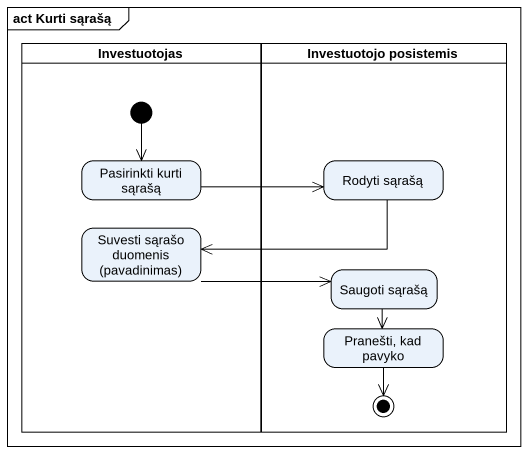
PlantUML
@startuml
mainframe act Kurti sąrašą
hide empty description
state Investuotojas <<partition>> {
  state "Pasirinkti kurti sąrašą" as Pasirinkti_kurti_sąrašą
  state "Suvesti sąrašo duomenis (pavadinimas)" as Suvesti_sąrašo_duomenis
  [*] --> Pasirinkti_kurti_sąrašą
}
state "Investuotojo posistemis" as Investuotojo_posistemis <<partition>> {
  state "Rodyti sąrašą" as Rodyti_sąrašą
  state "Saugoti sąrašą" as Saugoti_sąrašą
  state "Pranešti, kad pavyko" as Pranešti_kad_pavyko
  Pranešti_kad_pavyko --> [*]
}
Pasirinkti_kurti_sąrašą -right-> Rodyti_sąrašą
Rodyti_sąrašą -left-> Suvesti_sąrašo_duomenis
Suvesti_sąrašo_duomenis -right-> Saugoti_sąrašą
Saugoti_sąrašą --> Pranešti_kad_pavyko
@enduml
